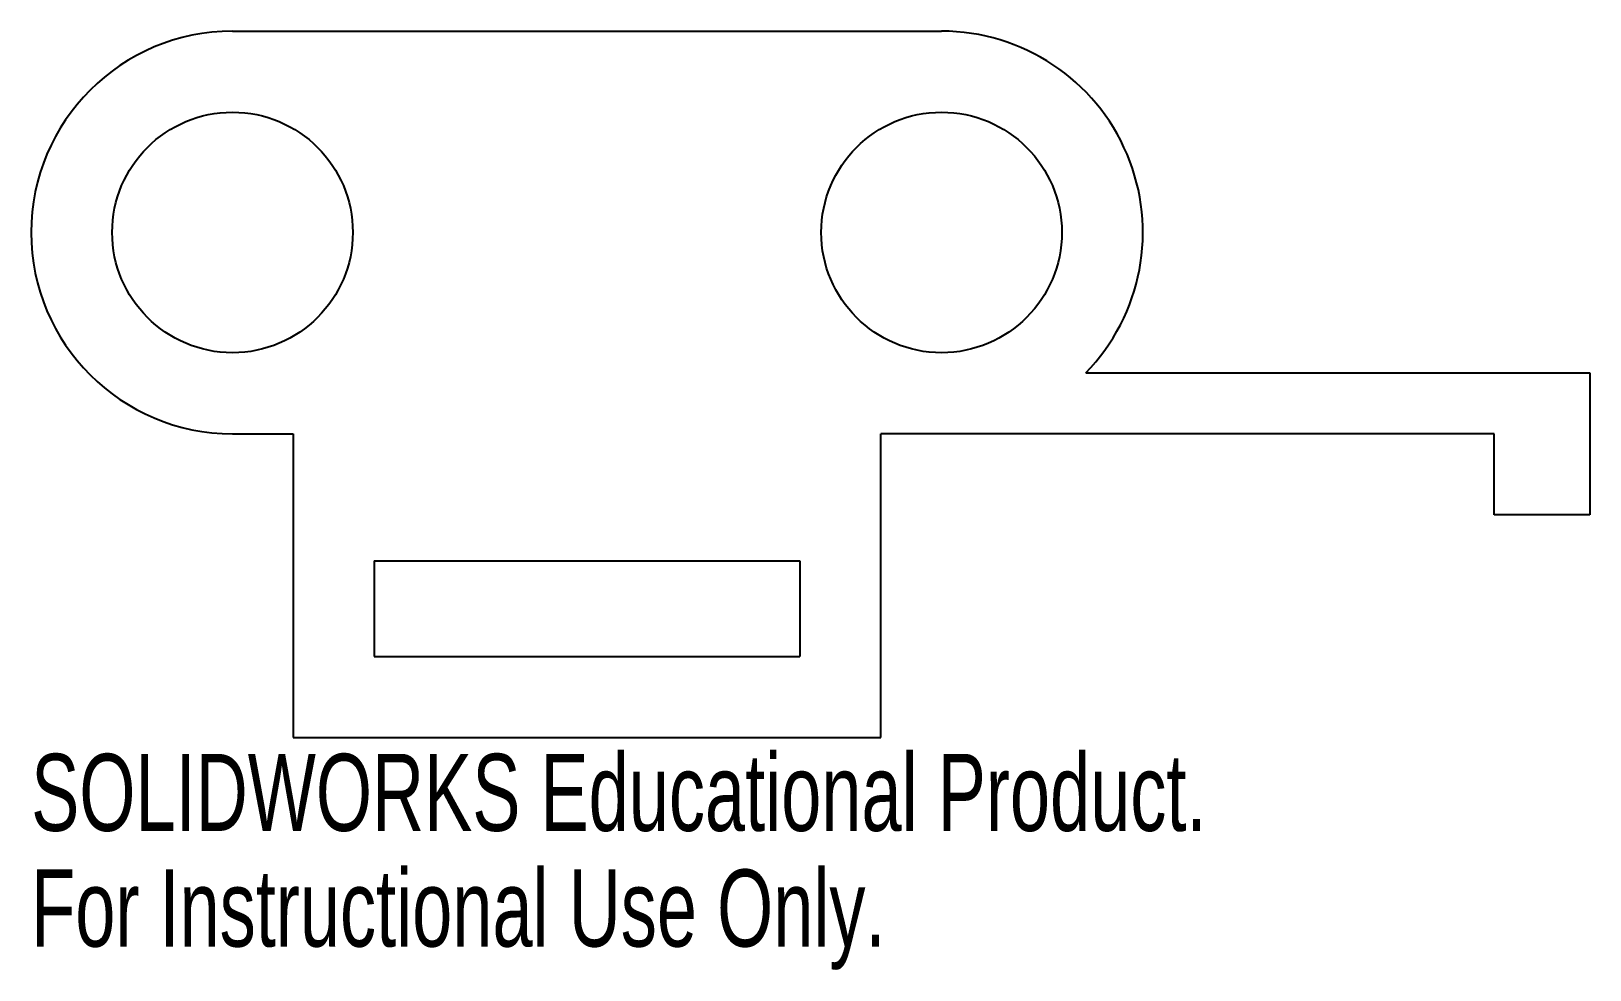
# Model space of a CAD drawing. Header units: inches. Extents: x -0.5 to 3.35, y -1.82 to 0.5.
import ezdxf

# ---------------------------------------------------------------- set-up
doc = ezdxf.new("R2010")
doc.units = ezdxf.units.IN
doc.header["$MEASUREMENT"] = 0
doc.styles.add('SLDTEXTSTYLE0', font='TXT', dxfattribs={"width": 0.7})

msp = doc.modelspace()

# ---------------------------------------------------------------- linework, layer by layer
at = {"color": 7, "linetype": 'Continuous', "lineweight": 25}
for p, q in [((0, 0.4969), (1.75, 0.4969)), ((2.1058, -0.3469), (3.35, -0.3469)), ((3.35, -0.3469), (3.35, -0.6969)), ((0, -0.4969), (0.15, -0.4969)), ((0.15, -0.4969), (0.15, -1.2469)), ((1.6, -1.2469), (1.6, -0.4969)), ((3.1138, -0.4969), (1.6, -0.4969)), ((3.1138, -0.6969), (3.1138, -0.4969)), ((3.35, -0.6969), (3.1138, -0.6969)), ((0.35, -0.8107), (0.35, -1.0469)), ((0.35, -0.8107), (1.4, -0.8107)), ((1.4, -0.8107), (1.4, -1.0469)), ((0.35, -1.0469), (1.4, -1.0469)), ((0.15, -1.2469), (1.6, -1.2469))]:
    msp.add_line(p, q, dxfattribs=at)
for centre in [(0, 0), (1.75, 0)]:
    msp.add_circle(centre, 0.2969, dxfattribs=at)
for centre, start, end in [((0, 0), 90, 270), ((1.75, 0), 315.7242, 90)]:
    msp.add_arc(centre, 0.4969, start, end, dxfattribs=at)

# ---------------------------------------------------------------- texts
at = {"color": 7, "linetype": 'Continuous', "char_height": 0.1903, "attachment_point": 1, "style": 'SLDTEXTSTYLE0'}
for s, insert in [('SOLIDWORKS Educational Product.', (-0.4969, -1.287)), ('For Instructional Use Only.', (-0.4969, -1.5725))]:
    msp.add_mtext(s, dxfattribs=dict(at, insert=insert))

doc.saveas('drawing.dxf')
